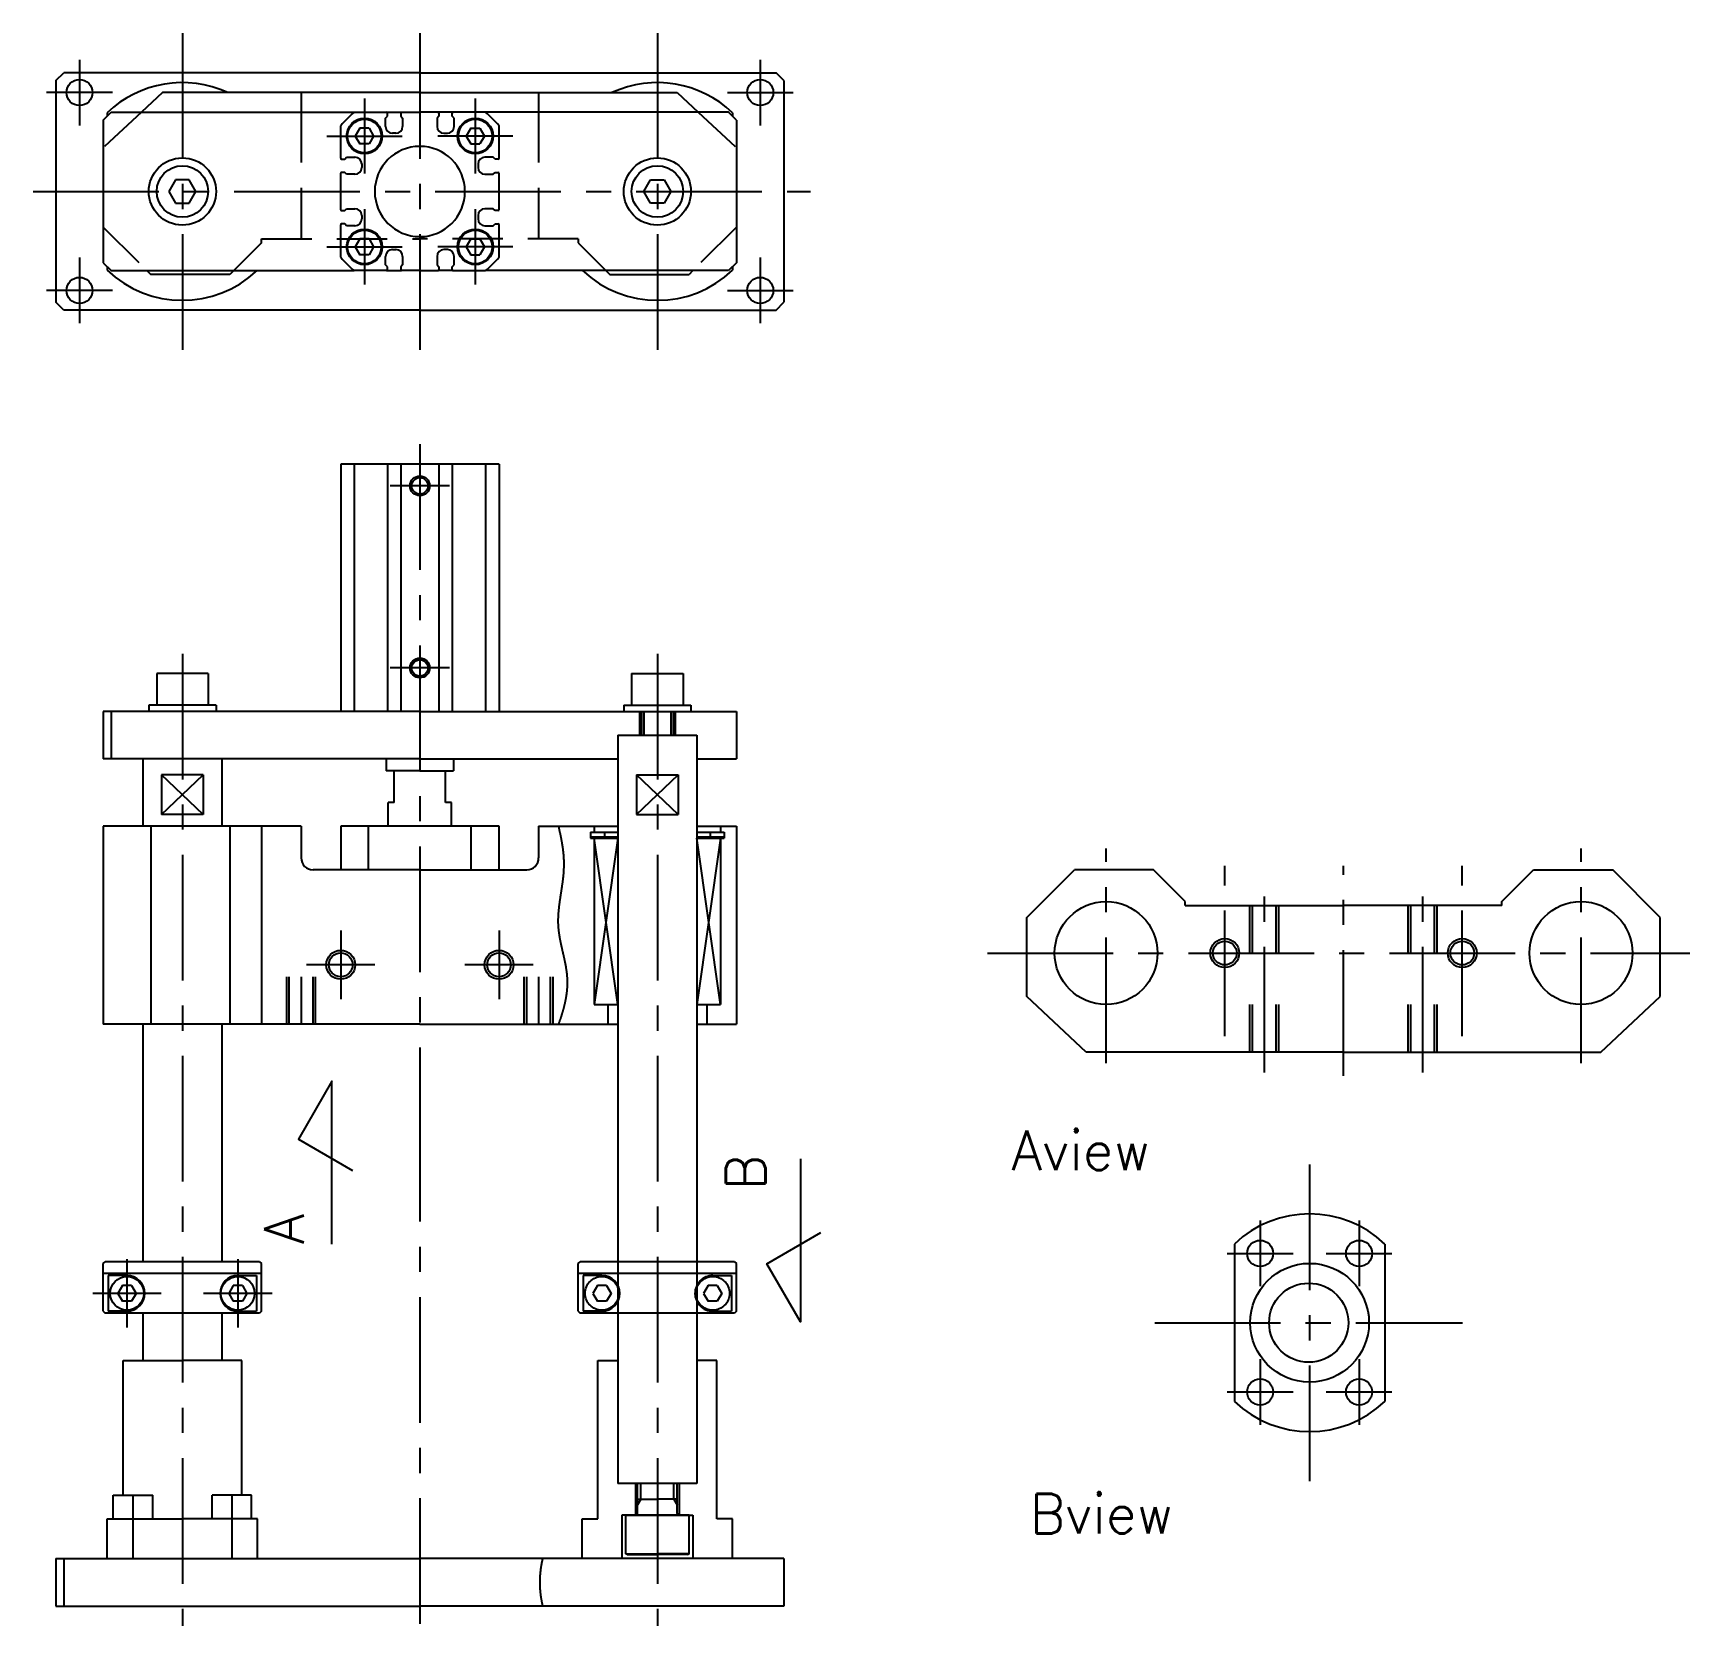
# Model space of a CAD drawing. Extents: x -650 to 96, y -148 to 326.
# Drawn here: x -322.5 to 96.1, y -76.6 to 325.8 of the extents above; entities that cross this region are included whole.
import ezdxf

# ---------------------------------------------------------------- set-up
doc = ezdxf.new("R2010")
doc.units = 0
for name, pattern in [('CENTER', [50.8, 31.75, -6.35, 6.35, -6.35]), ('DASHED', [19.05, 12.7, -6.35]), ('PHANTOM', [63.5, 31.75, -6.35, 6.35, -6.35, 6.35, -6.35])]:
    doc.linetypes.add(name, pattern=pattern)
doc.layers.get('0').update_dxf_attribs({"linetype": 'CONTINUOUS'})
doc.layers.add('CENTER', color=1, linetype='CONTINUOUS')
doc.styles.get("Standard").update_dxf_attribs({"font": 'txt.shx', "height": 3, "bigfont": 'bigfont.shx'})

msp = doc.modelspace()

# ---------------------------------------------------------------- linework, layer by layer
at = {"color": 7, "linetype": 'CONTINUOUS'}
for p, q in [((-316.81, 313.79), (-314.81, 315.79)), ((-224.81, 315.79), (-314.81, 315.79)), ((-224.81, 315.79), (-134.81, 315.79)), ((-132.81, 313.79), (-134.81, 315.79)), ((-316.81, 313.79), (-316.81, 257.79)), ((-289.81, 310.79), (-295.17, 305.79)), ((-224.81, 310.79), (-289.81, 310.79)), ((-254.81, 310.79), (-254.81, 305.79)), ((-224.81, 310.79), (-159.81, 310.79)), ((-194.81, 310.79), (-194.81, 305.79)), ((-159.81, 310.79), (-154.46, 305.79)), ((-132.81, 313.79), (-132.81, 257.79)), ((-304.81, 303.79), (-302.81, 305.79)), ((-303.81, 305.67), (-303.81, 304.79)), ((-302.81, 305.79), (-241.43, 305.79)), ((-241.43, 305.79), (-233.21, 305.79)), ((-233.21, 305.79), (-229.41, 305.79)), ((-233.01, 304.79), (-233.01, 305.59)), ((-229.61, 305.59), (-229.61, 304.79)), ((-229.41, 305.79), (-224.81, 305.79)), ((-220.21, 305.79), (-224.81, 305.79)), ((-216.41, 305.79), (-220.21, 305.79)), ((-220.01, 305.59), (-220.01, 304.79)), ((-216.61, 304.79), (-216.61, 305.59)), ((-208.2, 305.79), (-216.41, 305.79)), ((-146.81, 305.79), (-208.2, 305.79)), ((-144.81, 303.79), (-146.81, 305.79)), ((-145.81, 305.67), (-145.81, 304.79)), ((-304.81, 303.79), (-304.81, 267.79)), ((-244.81, 294.19), (-244.81, 302.41)), ((-239.97, 301.79), (-241.12, 299.79)), ((-237.66, 301.79), (-239.97, 301.79)), ((-237.66, 301.79), (-236.5, 299.79)), ((-233.46, 304.29), (-233.01, 304.79)), ((-233.46, 302.19), (-233.46, 304.29)), ((-229.61, 304.79), (-229.16, 304.29)), ((-229.16, 304.29), (-229.16, 302.19)), ((-220.01, 304.79), (-220.46, 304.29)), ((-220.46, 304.29), (-220.46, 302.19)), ((-216.16, 304.29), (-216.61, 304.79)), ((-216.16, 302.19), (-216.16, 304.29)), ((-211.97, 301.79), (-213.12, 299.79)), ((-211.97, 301.79), (-209.66, 301.79)), ((-209.66, 301.79), (-208.5, 299.79)), ((-204.81, 294.19), (-204.81, 302.41)), ((-144.81, 303.79), (-144.81, 267.79)), ((-241.12, 299.79), (-239.97, 297.79)), ((-237.66, 297.79), (-239.97, 297.79)), ((-236.5, 299.79), (-237.66, 297.79)), ((-230.86, 300.49), (-231.76, 300.49)), ((-218.76, 300.49), (-217.86, 300.49)), ((-213.12, 299.79), (-211.97, 297.79)), ((-211.97, 297.79), (-209.66, 297.79)), ((-208.5, 299.79), (-209.66, 297.79)), ((-244.61, 293.99), (-243.81, 293.99)), ((-243.81, 293.99), (-243.31, 294.44)), ((-243.31, 294.44), (-241.21, 294.44)), ((-206.31, 294.44), (-208.41, 294.44)), ((-205.81, 293.99), (-206.31, 294.44)), ((-205.01, 293.99), (-205.81, 293.99)), ((-244.81, 281.19), (-244.81, 290.39)), ((-243.81, 290.59), (-244.61, 290.59)), ((-243.31, 290.14), (-243.81, 290.59)), ((-241.21, 290.14), (-243.31, 290.14)), ((-239.51, 292.74), (-239.51, 291.84)), ((-210.11, 292.74), (-210.11, 291.84)), ((-208.41, 290.14), (-206.31, 290.14)), ((-206.31, 290.14), (-205.81, 290.59)), ((-205.81, 290.59), (-205.01, 290.59)), ((-204.81, 281.19), (-204.81, 290.39)), ((-286.53, 288.76), (-288.24, 285.79)), ((-288.24, 285.79), (-286.53, 282.82)), ((-283.1, 288.76), (-286.53, 288.76)), ((-281.38, 285.79), (-283.1, 288.76)), ((-283.1, 282.82), (-281.38, 285.79)), ((-168.24, 285.79), (-166.53, 288.76)), ((-166.53, 282.82), (-168.24, 285.79)), ((-166.53, 288.76), (-163.1, 288.76)), ((-163.1, 288.76), (-161.38, 285.79)), ((-161.38, 285.79), (-163.1, 282.82)), ((-286.53, 282.82), (-283.1, 282.82)), ((-244.61, 280.99), (-243.81, 280.99)), ((-243.81, 280.99), (-243.31, 281.44)), ((-243.31, 281.44), (-241.21, 281.44)), ((-206.31, 281.44), (-208.41, 281.44)), ((-205.81, 280.99), (-206.31, 281.44)), ((-205.01, 280.99), (-205.81, 280.99)), ((-163.1, 282.82), (-166.53, 282.82)), ((-244.81, 269.18), (-244.81, 277.39)), ((-243.81, 277.59), (-244.61, 277.59)), ((-243.31, 277.14), (-243.81, 277.59)), ((-241.21, 277.14), (-243.31, 277.14)), ((-239.51, 279.74), (-239.51, 278.84)), ((-210.11, 279.74), (-210.11, 278.84)), ((-208.41, 277.14), (-206.31, 277.14)), ((-206.31, 277.14), (-205.81, 277.59)), ((-205.81, 277.59), (-205.01, 277.59)), ((-204.81, 269.18), (-204.81, 277.39)), ((-239.97, 273.79), (-241.12, 271.79)), ((-237.66, 273.79), (-239.97, 273.79)), ((-237.66, 273.79), (-236.5, 271.79)), ((-211.97, 273.79), (-213.12, 271.79)), ((-211.97, 273.79), (-209.66, 273.79)), ((-209.66, 273.79), (-208.5, 271.79)), ((-241.12, 271.79), (-239.97, 269.79)), ((-237.66, 269.79), (-239.97, 269.79)), ((-236.5, 271.79), (-237.66, 269.79)), ((-233.46, 267.29), (-233.46, 269.39)), ((-231.76, 271.09), (-230.86, 271.09)), ((-229.16, 269.39), (-229.16, 267.29)), ((-220.46, 269.39), (-220.46, 267.29)), ((-217.86, 271.09), (-218.76, 271.09)), ((-216.16, 267.29), (-216.16, 269.39)), ((-213.12, 271.79), (-211.97, 269.79)), ((-211.97, 269.79), (-209.66, 269.79)), ((-208.5, 271.79), (-209.66, 269.79)), ((-304.81, 267.79), (-302.81, 265.79)), ((-303.81, 266.79), (-303.81, 265.91)), ((-302.81, 265.79), (-241.43, 265.79)), ((-293.81, 265.79), (-292.81, 264.79)), ((-272.81, 264.79), (-292.81, 264.79)), ((-271.81, 265.79), (-272.81, 264.79)), ((-233.21, 265.79), (-241.43, 265.79)), ((-233.01, 266.79), (-233.46, 267.29)), ((-233.21, 265.79), (-229.41, 265.79)), ((-233.01, 265.99), (-233.01, 266.79)), ((-229.16, 267.29), (-229.61, 266.79)), ((-229.61, 266.79), (-229.61, 265.99)), ((-224.81, 265.79), (-229.41, 265.79)), ((-224.81, 265.79), (-220.21, 265.79)), ((-220.46, 267.29), (-220.01, 266.79)), ((-216.41, 265.79), (-220.21, 265.79)), ((-220.01, 266.79), (-220.01, 265.99)), ((-216.61, 266.79), (-216.16, 267.29)), ((-216.61, 265.99), (-216.61, 266.79)), ((-216.41, 265.79), (-208.2, 265.79)), ((-146.81, 265.79), (-208.2, 265.79)), ((-177.81, 265.79), (-176.81, 264.79)), ((-176.81, 264.79), (-156.81, 264.79)), ((-155.81, 265.79), (-156.81, 264.79)), ((-144.81, 267.79), (-146.81, 265.79)), ((-145.81, 266.79), (-145.81, 265.91)), ((-314.81, 255.79), (-316.81, 257.79)), ((-224.81, 255.79), (-314.81, 255.79)), ((-224.81, 255.79), (-134.81, 255.79)), ((-134.81, 255.79), (-132.81, 257.79)), ((-224.81, 216.92), (-244.81, 216.92)), ((-244.81, 216.92), (-244.81, 154.42)), ((-241.43, 216.92), (-241.43, 154.42)), ((-233.01, 216.92), (-233.01, 154.42)), ((-229.61, 216.92), (-229.61, 154.42)), ((-204.81, 216.92), (-224.81, 216.92)), ((-220.01, 216.92), (-220.01, 154.42)), ((-216.61, 216.92), (-216.61, 154.42)), ((-208.2, 216.92), (-208.2, 154.42)), ((-204.81, 216.92), (-204.81, 154.42)), ((-278.31, 164.02), (-291.31, 164.02)), ((-291.31, 164.02), (-291.31, 156.02)), ((-278.31, 164.02), (-278.31, 156.02)), ((-171.31, 164.02), (-158.31, 164.02)), ((-171.31, 164.02), (-171.31, 156.02)), ((-158.31, 164.02), (-158.31, 156.02)), ((-276.31, 156.02), (-293.31, 156.02)), ((-293.31, 156.02), (-293.31, 154.42)), ((-276.31, 156.02), (-276.31, 154.42)), ((-173.31, 156.02), (-156.31, 156.02)), ((-173.31, 156.02), (-173.31, 154.42)), ((-156.31, 156.02), (-156.31, 154.42)), ((-224.81, 154.42), (-304.81, 154.42)), ((-304.81, 154.42), (-304.81, 142.42)), ((-302.81, 154.42), (-302.81, 142.42)), ((-224.81, 154.42), (-144.81, 154.42)), ((-169.31, 154.42), (-169.31, 148.42)), ((-168.81, 154.42), (-168.81, 148.42)), ((-168.19, 154.42), (-168.19, 148.42)), ((-161.44, 154.42), (-161.44, 148.42)), ((-160.81, 154.42), (-160.81, 148.42)), ((-160.31, 154.42), (-160.31, 148.42)), ((-144.81, 154.42), (-144.81, 142.42)), ((-174.81, 148.42), (-174.81, -40.58)), ((-174.81, 148.42), (-154.81, 148.42)), ((-154.81, 148.42), (-154.81, -40.58)), ((-224.81, 142.42), (-304.81, 142.42)), ((-294.81, 142.42), (-294.81, 125.42)), ((-274.81, 142.42), (-274.81, 125.42)), ((-233.31, 142.42), (-233.31, 139.42)), ((-224.81, 142.42), (-174.81, 142.42)), ((-224.81, 142.42), (-224.81, 139.42)), ((-216.31, 142.42), (-216.31, 139.42)), ((-154.81, 142.42), (-144.81, 142.42)), ((-279.55, 128.42), (-290.08, 138.42)), ((-290.08, 128.42), (-279.55, 138.42)), ((-290.08, 138.42), (-290.08, 128.42)), ((-279.55, 138.42), (-290.08, 138.42)), ((-279.55, 138.42), (-279.55, 128.42)), ((-224.81, 139.42), (-233.31, 139.42)), ((-231.31, 131.42), (-231.31, 139.42)), ((-224.81, 139.42), (-216.31, 139.42)), ((-218.31, 131.42), (-218.31, 139.42)), ((-170.08, 128.42), (-159.55, 138.42)), ((-159.55, 128.42), (-170.08, 138.42)), ((-170.08, 138.42), (-159.55, 138.42)), ((-170.08, 138.42), (-170.08, 128.42)), ((-159.55, 138.42), (-159.55, 128.42)), ((-231.31, 131.42), (-232.81, 131.42)), ((-232.81, 125.42), (-232.81, 131.42)), ((-216.81, 131.42), (-218.31, 131.42)), ((-216.81, 125.42), (-216.81, 131.42)), ((-279.55, 128.42), (-290.08, 128.42)), ((-170.08, 128.42), (-159.55, 128.42)), ((-304.81, 125.42), (-304.81, 75.42)), ((-254.81, 125.42), (-304.81, 125.42)), ((-292.81, 125.42), (-292.81, 75.42)), ((-272.81, 125.42), (-272.81, 75.42)), ((-264.81, 125.42), (-264.81, 75.42)), ((-254.81, 125.42), (-254.81, 117.42)), ((-204.81, 125.42), (-244.81, 125.42)), ((-244.81, 125.42), (-244.81, 114.42)), ((-204.81, 114.42), (-204.81, 125.42)), ((-194.81, 125.42), (-174.81, 125.42)), ((-194.81, 125.42), (-194.81, 117.42)), ((-181.66, 123.92), (-181.66, 122.42)), ((-181.66, 123.92), (-174.81, 123.92)), ((-181.66, 122.72), (-174.81, 122.72)), ((-181.66, 122.42), (-174.81, 122.42)), ((-180.81, 125.42), (-180.81, 123.92)), ((-174.81, 80.42), (-180.81, 122.42)), ((-174.81, 122.42), (-180.81, 80.42)), ((-180.81, 122.42), (-180.81, 80.42)), ((-178.16, 123.92), (-178.16, 122.72)), ((-154.81, 125.42), (-144.81, 125.42)), ((-154.81, 123.92), (-147.96, 123.92)), ((-154.81, 122.72), (-147.96, 122.72)), ((-148.81, 80.42), (-154.81, 122.42)), ((-148.81, 122.42), (-154.81, 80.42)), ((-154.81, 122.42), (-147.96, 122.42)), ((-151.46, 123.92), (-151.46, 122.72)), ((-148.81, 125.42), (-148.81, 123.92)), ((-148.81, 122.42), (-148.81, 80.42)), ((-147.96, 123.92), (-147.96, 122.42)), ((-144.81, 125.42), (-144.81, 75.42)), ((-224.81, 114.42), (-251.81, 114.42)), ((-224.81, 114.42), (-197.81, 114.42)), ((-71.43, 102.39), (-59.43, 114.39)), ((-39.43, 114.39), (-59.43, 114.39)), ((-31.43, 106.39), (-39.43, 114.39)), ((48.57, 106.39), (56.57, 114.39)), ((56.57, 114.39), (76.57, 114.39)), ((88.57, 102.39), (76.57, 114.39)), ((-31.43, 105.39), (-31.43, 106.39)), ((-31.43, 105.39), (8.57, 105.39)), ((48.57, 105.39), (8.57, 105.39)), ((48.57, 105.39), (48.57, 106.39)), ((-71.43, 82.39), (-71.43, 102.39)), ((88.57, 82.39), (88.57, 102.39)), ((-180.81, 80.42), (-174.81, 80.42)), ((-177.31, 80.42), (-177.31, 75.42)), ((-154.81, 80.42), (-148.81, 80.42)), ((-152.31, 80.42), (-152.31, 75.42)), ((-56.43, 68.39), (-71.43, 82.39)), ((73.57, 68.39), (88.57, 82.39)), ((-224.81, 75.42), (-304.81, 75.42)), ((-294.81, 75.42), (-294.81, 15.42)), ((-274.81, 75.42), (-274.81, 15.42)), ((-224.81, 75.42), (-174.81, 75.42)), ((-154.81, 75.42), (-144.81, 75.42)), ((8.57, 68.39), (-56.43, 68.39)), ((8.57, 68.39), (73.57, 68.39)), ((-19, 19.88), (-19, -19.88)), ((19, 19.88), (19, -19.88)), ((-304.81, 14.92), (-304.31, 15.42)), ((-304.81, 2.92), (-304.81, 14.92)), ((-284.81, 15.42), (-304.31, 15.42)), ((-265.31, 15.42), (-284.81, 15.42)), ((-265.31, 15.42), (-264.81, 14.92)), ((-264.81, 2.92), (-264.81, 14.92)), ((-284.81, 12.42), (-304.81, 12.42)), ((-298.81, 11.92), (-303.55, 11.92)), ((-303.55, 11.92), (-303.55, 2.92)), ((-299.97, 9.42), (-301.12, 7.42)), ((-297.66, 9.42), (-299.97, 9.42)), ((-297.66, 9.42), (-296.5, 7.42)), ((-264.81, 12.42), (-284.81, 12.42)), ((-271.97, 9.42), (-273.12, 7.42)), ((-269.66, 9.42), (-271.97, 9.42)), ((-270.81, 11.92), (-266.08, 11.92)), ((-269.66, 9.42), (-268.5, 7.42)), ((-266.08, 11.92), (-266.08, 2.92)), ((-301.12, 7.42), (-299.97, 5.42)), ((-297.66, 5.42), (-299.97, 5.42)), ((-296.5, 7.42), (-297.66, 5.42)), ((-273.12, 7.42), (-271.97, 5.42)), ((-269.66, 5.42), (-271.97, 5.42)), ((-268.5, 7.42), (-269.66, 5.42)), ((-304.81, 2.92), (-304.31, 2.42)), ((-284.81, 2.42), (-304.31, 2.42)), ((-298.81, 2.92), (-303.55, 2.92)), ((-294.81, 2.42), (-294.81, -9.58)), ((-265.31, 2.42), (-284.81, 2.42)), ((-274.81, 2.42), (-274.81, -9.58)), ((-270.81, 2.92), (-266.08, 2.92)), ((-264.81, 2.92), (-265.31, 2.42)), ((-299.81, -9.58), (-284.81, -9.58)), ((-299.81, -43.58), (-299.81, -9.58)), ((-269.81, -9.58), (-284.81, -9.58)), ((-269.81, -43.58), (-269.81, -9.58)), ((-179.81, -49.58), (-179.81, -9.58)), ((-179.81, -9.58), (-174.81, -9.58)), ((-149.81, -9.58), (-154.81, -9.58)), ((-149.81, -49.58), (-149.81, -9.58)), ((-154.81, -40.58), (-174.81, -40.58)), ((-170.31, -40.58), (-170.31, -48.58)), ((-169.81, -48.18), (-169.81, -40.58)), ((-169, -44.58), (-169, -40.58)), ((-160.63, -44.58), (-160.63, -40.58)), ((-159.81, -48.18), (-159.81, -40.58)), ((-159.31, -40.58), (-159.31, -48.58)), ((-302.31, -49.58), (-302.31, -43.58)), ((-302.31, -43.58), (-292.31, -43.58)), ((-292.31, -49.58), (-292.31, -43.58)), ((-277.31, -49.58), (-277.31, -43.58)), ((-267.31, -43.58), (-277.31, -43.58)), ((-267.31, -49.58), (-267.31, -43.58)), ((-169, -44.58), (-169.81, -45.99)), ((-169.81, -44.58), (-164.81, -44.58)), ((-159.81, -44.58), (-164.81, -44.58)), ((-160.63, -44.58), (-159.81, -45.99)), ((-303.81, -49.58), (-284.81, -49.58)), ((-303.81, -59.58), (-303.81, -49.58)), ((-265.81, -49.58), (-284.81, -49.58)), ((-265.81, -59.58), (-265.81, -49.58)), ((-183.81, -59.58), (-183.81, -49.58)), ((-183.81, -49.58), (-179.81, -49.58)), ((-164.81, -48.58), (-173.81, -48.58)), ((-173.81, -48.58), (-173.81, -59.58)), ((-172.81, -48.58), (-164.81, -48.58)), ((-172.81, -58.35), (-172.81, -48.58)), ((-156.81, -48.58), (-164.81, -48.58)), ((-164.81, -48.58), (-155.81, -48.58)), ((-156.81, -58.35), (-156.81, -48.58)), ((-155.81, -48.58), (-155.81, -59.58)), ((-145.81, -49.58), (-149.81, -49.58)), ((-145.81, -59.58), (-145.81, -49.58)), ((-172.81, -58.35), (-164.81, -58.35)), ((-172.41, -58.58), (-172.81, -58.35)), ((-172.41, -58.58), (-164.81, -58.58)), ((-156.81, -58.35), (-164.81, -58.35)), ((-157.21, -58.58), (-164.81, -58.58)), ((-157.21, -58.58), (-156.81, -58.35)), ((-316.81, -59.58), (-224.81, -59.58)), ((-316.81, -59.58), (-316.81, -71.58)), ((-314.81, -59.58), (-314.81, -71.58)), ((-132.81, -59.58), (-224.81, -59.58)), ((-132.81, -59.58), (-132.81, -71.58)), ((-316.81, -71.58), (-224.81, -71.58)), ((-132.81, -71.58), (-224.81, -71.58))]:
    msp.add_line(p, q, dxfattribs=at)
at = {"color": 3, "linetype": 'DASHED'}
for p, q in [((-295.17, 305.79), (-304.81, 296.79)), ((-254.81, 305.79), (-254.81, 273.79)), ((-194.81, 305.79), (-194.81, 273.79)), ((-154.46, 305.79), (-144.81, 296.79)), ((-304.81, 276.79), (-293.81, 265.79)), ((-144.81, 276.79), (-155.81, 265.79)), ((-264.81, 272.79), (-271.81, 265.79)), ((-264.81, 273.79), (-224.81, 273.79)), ((-264.81, 272.79), (-264.81, 273.79)), ((-184.81, 273.79), (-224.81, 273.79)), ((-184.81, 273.79), (-184.81, 272.79)), ((-184.81, 272.79), (-177.81, 265.79)), ((-15.08, 93.39), (-15.08, 105.39)), ((-14.43, 93.39), (-14.43, 105.39)), ((-8.43, 93.39), (-8.43, 105.39)), ((-7.78, 93.39), (-7.78, 105.39)), ((24.92, 93.39), (24.92, 105.39)), ((25.57, 93.39), (25.57, 105.39)), ((31.57, 93.39), (31.57, 105.39)), ((32.22, 93.39), (32.22, 105.39)), ((-258.46, 75.42), (-258.46, 87.42)), ((-257.81, 75.42), (-257.81, 87.42)), ((-251.81, 75.42), (-251.81, 87.42)), ((-251.16, 75.42), (-251.16, 87.42)), ((-198.46, 75.42), (-198.46, 87.42)), ((-197.81, 75.42), (-197.81, 87.42)), ((-191.81, 75.42), (-191.81, 87.42)), ((-191.16, 75.42), (-191.16, 87.42)), ((-15.08, 68.39), (-15.08, 80.39)), ((-14.43, 68.39), (-14.43, 80.39)), ((-8.43, 68.39), (-8.43, 80.39)), ((-7.78, 68.39), (-7.78, 80.39)), ((24.92, 68.39), (24.92, 80.39)), ((25.57, 68.39), (25.57, 80.39)), ((31.57, 68.39), (31.57, 80.39)), ((32.22, 68.39), (32.22, 80.39))]:
    msp.add_line(p, q, dxfattribs=at)
at = {"color": 3, "linetype": 'PHANTOM'}
for p, q in [((-184.81, 14.92), (-184.31, 15.42)), ((-184.81, 2.92), (-184.81, 14.92)), ((-164.81, 15.42), (-184.31, 15.42)), ((-145.31, 15.42), (-164.81, 15.42)), ((-145.31, 15.42), (-144.81, 14.92)), ((-144.81, 2.92), (-144.81, 14.92)), ((-164.81, 12.42), (-184.81, 12.42)), ((-183.55, 11.92), (-183.55, 2.92)), ((-178.81, 11.92), (-183.55, 11.92)), ((-179.97, 9.42), (-181.12, 7.42)), ((-177.66, 9.42), (-179.97, 9.42)), ((-177.66, 9.42), (-176.5, 7.42)), ((-144.81, 12.42), (-164.81, 12.42)), ((-151.97, 9.42), (-153.12, 7.42)), ((-149.66, 9.42), (-151.97, 9.42)), ((-150.81, 11.92), (-146.08, 11.92)), ((-149.66, 9.42), (-148.5, 7.42)), ((-146.08, 11.92), (-146.08, 2.92)), ((-181.12, 7.42), (-179.97, 5.42)), ((-177.66, 5.42), (-179.97, 5.42)), ((-176.5, 7.42), (-177.66, 5.42)), ((-153.12, 7.42), (-151.97, 5.42)), ((-149.66, 5.42), (-151.97, 5.42)), ((-148.5, 7.42), (-149.66, 5.42)), ((-184.81, 2.92), (-184.31, 2.42)), ((-164.81, 2.42), (-184.31, 2.42)), ((-178.81, 2.92), (-183.55, 2.92)), ((-145.31, 2.42), (-164.81, 2.42)), ((-150.81, 2.92), (-146.08, 2.92)), ((-144.81, 2.92), (-145.31, 2.42))]:
    msp.add_line(p, q, dxfattribs=at)
at = {"color": 7, "linetype": 'CONTINUOUS'}
for points in [[(-247.05, 19.86), (-247.05, 61.03), (-255.51, 46.38), (-241.86, 38.49)], [(-128.66, 41.4), (-128.66, 0.23), (-137.12, 14.88), (-123.46, 22.77)]]:
    msp.add_lwpolyline(points, dxfattribs=at)
at = {"color": 7}
for points in [[(-189.81, 125.42, 0), (-189.79, 125.31, 0), (-189.77, 125.21, 0), (-189.74, 125.11, 0), (-189.72, 125, 0), (-189.69, 124.9, 0), (-189.67, 124.8, 0), (-189.65, 124.69, 0), (-189.63, 124.59, 0), (-189.6, 124.49, 0), (-189.58, 124.38, 0), (-189.56, 124.28, 0), (-189.53, 124.18, 0), (-189.51, 124.07, 0), (-189.49, 123.97, 0), (-189.47, 123.87, 0), (-189.44, 123.76, 0), (-189.42, 123.66, 0), (-189.4, 123.56, 0), (-189.38, 123.45, 0), (-189.36, 123.35, 0), (-189.33, 123.25, 0), (-189.31, 123.14, 0), (-189.29, 123.04, 0), (-189.27, 122.94, 0), (-189.25, 122.83, 0), (-189.23, 122.73, 0), (-189.21, 122.62, 0), (-189.19, 122.52, 0), (-189.17, 122.42, 0), (-189.15, 122.31, 0), (-189.13, 122.21, 0), (-189.11, 122.1, 0), (-189.09, 122, 0), (-189.07, 121.9, 0), (-189.05, 121.79, 0), (-189.03, 121.69, 0), (-189.01, 121.58, 0), (-188.99, 121.48, 0), (-188.98, 121.38, 0), (-188.96, 121.27, 0), (-188.94, 121.17, 0), (-188.92, 121.06, 0), (-188.91, 120.96, 0), (-188.89, 120.85, 0), (-188.87, 120.75, 0), (-188.85, 120.64, 0), (-188.84, 120.54, 0), (-188.82, 120.44, 0), (-188.81, 120.33, 0), (-188.79, 120.23, 0), (-188.78, 120.12, 0), (-188.76, 120.02, 0), (-188.75, 119.91, 0), (-188.73, 119.81, 0), (-188.72, 119.7, 0), (-188.7, 119.6, 0), (-188.69, 119.49, 0), (-188.68, 119.39, 0), (-188.66, 119.28, 0), (-188.65, 119.18, 0), (-188.64, 119.07, 0), (-188.63, 118.97, 0), (-188.61, 118.86, 0), (-188.6, 118.76, 0), (-188.59, 118.65, 0), (-188.58, 118.54, 0), (-188.57, 118.44, 0), (-188.56, 118.33, 0), (-188.55, 118.23, 0), (-188.54, 118.12, 0), (-188.54, 118.02, 0), (-188.53, 117.91, 0), (-188.52, 117.81, 0), (-188.51, 117.7, 0), (-188.5, 117.6, 0), (-188.5, 117.49, 0), (-188.49, 117.38, 0), (-188.49, 117.28, 0), (-188.48, 117.17, 0), (-188.48, 117.07, 0), (-188.47, 116.96, 0), (-188.47, 116.86, 0), (-188.46, 116.75, 0), (-188.46, 116.64, 0), (-188.46, 116.54, 0), (-188.46, 116.43, 0), (-188.45, 116.33, 0), (-188.45, 116.22, 0), (-188.45, 116.11, 0), (-188.45, 116.01, 0), (-188.45, 115.9, 0), (-188.45, 115.8, 0), (-188.45, 115.69, 0), (-188.45, 115.59, 0), (-188.46, 115.48, 0), (-188.46, 115.37, 0), (-188.46, 115.27, 0), (-188.46, 115.16, 0), (-188.46, 115.06, 0), (-188.47, 114.95, 0), (-188.47, 114.84, 0), (-188.48, 114.74, 0), (-188.48, 114.63, 0), (-188.49, 114.53, 0), (-188.49, 114.42, 0), (-188.5, 114.32, 0), (-188.5, 114.21, 0), (-188.51, 114.1, 0), (-188.52, 114, 0), (-188.52, 113.89, 0), (-188.53, 113.79, 0), (-188.54, 113.68, 0), (-188.55, 113.58, 0), (-188.55, 113.47, 0), (-188.56, 113.36, 0), (-188.57, 113.26, 0), (-188.58, 113.15, 0), (-188.59, 113.05, 0), (-188.6, 112.94, 0), (-188.61, 112.84, 0), (-188.62, 112.73, 0), (-188.63, 112.63, 0), (-188.64, 112.52, 0), (-188.65, 112.42, 0), (-188.67, 112.31, 0), (-188.68, 112.21, 0), (-188.69, 112.1, 0), (-188.7, 112, 0), (-188.71, 111.89, 0), (-188.73, 111.79, 0), (-188.74, 111.68, 0), (-188.75, 111.58, 0), (-188.77, 111.47, 0), (-188.78, 111.37, 0), (-188.79, 111.26, 0), (-188.81, 111.16, 0), (-188.82, 111.05, 0), (-188.84, 110.95, 0), (-188.85, 110.84, 0), (-188.87, 110.74, 0), (-188.88, 110.63, 0), (-188.9, 110.53, 0), (-188.91, 110.42, 0), (-188.93, 110.32, 0), (-188.94, 110.21, 0), (-188.96, 110.11, 0), (-188.97, 110, 0), (-188.99, 109.9, 0), (-189, 109.79, 0), (-189.02, 109.69, 0), (-189.04, 109.58, 0), (-189.05, 109.48, 0), (-189.07, 109.38, 0), (-189.08, 109.27, 0), (-189.1, 109.17, 0), (-189.12, 109.06, 0), (-189.13, 108.96, 0), (-189.15, 108.85, 0), (-189.16, 108.75, 0), (-189.18, 108.64, 0), (-189.2, 108.54, 0), (-189.21, 108.43, 0), (-189.23, 108.33, 0), (-189.25, 108.23, 0), (-189.26, 108.12, 0), (-189.28, 108.02, 0), (-189.29, 107.91, 0), (-189.31, 107.81, 0), (-189.33, 107.7, 0), (-189.34, 107.6, 0), (-189.36, 107.49, 0), (-189.37, 107.39, 0), (-189.39, 107.28, 0), (-189.4, 107.18, 0), (-189.42, 107.07, 0), (-189.43, 106.97, 0), (-189.45, 106.87, 0), (-189.47, 106.76, 0), (-189.48, 106.66, 0), (-189.5, 106.55, 0), (-189.51, 106.45, 0), (-189.52, 106.34, 0), (-189.54, 106.24, 0), (-189.55, 106.13, 0), (-189.57, 106.03, 0), (-189.58, 105.92, 0), (-189.59, 105.82, 0), (-189.61, 105.71, 0), (-189.62, 105.61, 0), (-189.63, 105.5, 0), (-189.65, 105.4, 0), (-189.66, 105.29, 0), (-189.67, 105.19, 0), (-189.68, 105.08, 0), (-189.7, 104.98, 0), (-189.71, 104.87, 0), (-189.72, 104.77, 0), (-189.73, 104.66, 0), (-189.74, 104.56, 0), (-189.75, 104.45, 0), (-189.76, 104.35, 0), (-189.77, 104.24, 0), (-189.78, 104.13, 0), (-189.79, 104.03, 0), (-189.8, 103.92, 0), (-189.81, 103.82, 0), (-189.82, 103.71, 0), (-189.83, 103.61, 0), (-189.84, 103.5, 0), (-189.84, 103.39, 0), (-189.85, 103.29, 0), (-189.86, 103.18, 0), (-189.87, 103.08, 0), (-189.87, 102.97, 0), (-189.88, 102.87, 0), (-189.88, 102.76, 0), (-189.89, 102.65, 0), (-189.89, 102.55, 0), (-189.9, 102.44, 0), (-189.9, 102.34, 0), (-189.9, 102.23, 0), (-189.91, 102.12, 0), (-189.91, 102.02, 0), (-189.91, 101.91, 0), (-189.91, 101.81, 0), (-189.91, 101.7, 0), (-189.92, 101.6, 0), (-189.92, 101.49, 0), (-189.92, 101.38, 0), (-189.91, 101.28, 0), (-189.91, 101.17, 0), (-189.91, 101.07, 0), (-189.91, 100.96, 0), (-189.91, 100.85, 0), (-189.9, 100.75, 0), (-189.9, 100.64, 0), (-189.9, 100.54, 0), (-189.89, 100.43, 0), (-189.88, 100.33, 0), (-189.88, 100.22, 0), (-189.87, 100.12, 0), (-189.86, 100.01, 0), (-189.86, 99.9, 0), (-189.85, 99.8, 0), (-189.84, 99.69, 0), (-189.83, 99.59, 0), (-189.82, 99.48, 0), (-189.81, 99.38, 0), (-189.8, 99.27, 0), (-189.79, 99.17, 0), (-189.78, 99.06, 0), (-189.76, 98.96, 0), (-189.75, 98.85, 0), (-189.74, 98.75, 0), (-189.72, 98.64, 0), (-189.71, 98.54, 0), (-189.7, 98.43, 0), (-189.68, 98.33, 0), (-189.67, 98.22, 0), (-189.65, 98.12, 0), (-189.63, 98.01, 0), (-189.62, 97.91, 0), (-189.6, 97.8, 0), (-189.58, 97.7, 0), (-189.57, 97.59, 0), (-189.55, 97.49, 0), (-189.53, 97.39, 0), (-189.51, 97.28, 0), (-189.49, 97.18, 0), (-189.47, 97.07, 0), (-189.45, 96.97, 0), (-189.44, 96.86, 0), (-189.42, 96.76, 0), (-189.4, 96.66, 0), (-189.38, 96.55, 0), (-189.35, 96.45, 0), (-189.33, 96.34, 0), (-189.31, 96.24, 0), (-189.29, 96.14, 0), (-189.27, 96.03, 0), (-189.25, 95.93, 0), (-189.23, 95.83, 0), (-189.21, 95.72, 0), (-189.18, 95.62, 0), (-189.16, 95.51, 0), (-189.14, 95.41, 0), (-189.12, 95.31, 0), (-189.09, 95.2, 0), (-189.07, 95.1, 0), (-189.05, 95, 0), (-189.03, 94.89, 0), (-189, 94.79, 0), (-188.98, 94.69, 0), (-188.96, 94.58, 0), (-188.93, 94.48, 0), (-188.91, 94.38, 0), (-188.89, 94.28, 0), (-188.86, 94.17, 0), (-188.84, 94.07, 0), (-188.82, 93.97, 0), (-188.79, 93.86, 0), (-188.77, 93.76, 0), (-188.74, 93.66, 0), (-188.72, 93.55, 0), (-188.7, 93.45, 0), (-188.67, 93.35, 0), (-188.65, 93.24, 0), (-188.63, 93.14, 0), (-188.6, 93.04, 0), (-188.58, 92.93, 0), (-188.56, 92.83, 0), (-188.53, 92.73, 0), (-188.51, 92.63, 0), (-188.49, 92.52, 0), (-188.46, 92.42, 0), (-188.44, 92.32, 0), (-188.42, 92.21, 0), (-188.39, 92.11, 0), (-188.37, 92.01, 0), (-188.35, 91.9, 0), (-188.33, 91.8, 0), (-188.3, 91.69, 0), (-188.28, 91.59, 0), (-188.26, 91.49, 0), (-188.24, 91.38, 0), (-188.22, 91.28, 0), (-188.19, 91.18, 0), (-188.17, 91.07, 0), (-188.15, 90.97, 0), (-188.13, 90.87, 0), (-188.11, 90.76, 0), (-188.09, 90.66, 0), (-188.07, 90.55, 0), (-188.05, 90.45, 0), (-188.03, 90.35, 0), (-188.01, 90.24, 0), (-187.99, 90.14, 0), (-187.97, 90.03, 0), (-187.96, 89.93, 0), (-187.94, 89.82, 0), (-187.92, 89.72, 0), (-187.9, 89.62, 0), (-187.89, 89.51, 0), (-187.87, 89.41, 0), (-187.85, 89.3, 0), (-187.84, 89.2, 0), (-187.82, 89.09, 0), (-187.81, 88.99, 0), (-187.79, 88.88, 0), (-187.78, 88.78, 0), (-187.76, 88.67, 0), (-187.75, 88.57, 0), (-187.74, 88.46, 0), (-187.72, 88.36, 0), (-187.71, 88.25, 0), (-187.7, 88.15, 0), (-187.69, 88.04, 0), (-187.68, 87.94, 0), (-187.67, 87.83, 0), (-187.66, 87.73, 0), (-187.65, 87.62, 0), (-187.64, 87.52, 0), (-187.64, 87.41, 0), (-187.63, 87.3, 0), (-187.62, 87.2, 0), (-187.62, 87.09, 0), (-187.61, 86.99, 0), (-187.61, 86.88, 0), (-187.6, 86.78, 0), (-187.6, 86.67, 0), (-187.59, 86.56, 0), (-187.59, 86.46, 0), (-187.59, 86.35, 0), (-187.59, 86.25, 0), (-187.59, 86.14, 0), (-187.59, 86.03, 0), (-187.59, 85.93, 0), (-187.59, 85.82, 0), (-187.59, 85.72, 0), (-187.59, 85.61, 0), (-187.59, 85.5, 0), (-187.59, 85.4, 0), (-187.6, 85.29, 0), (-187.6, 85.19, 0), (-187.6, 85.08, 0), (-187.61, 84.97, 0), (-187.61, 84.87, 0), (-187.62, 84.76, 0), (-187.62, 84.66, 0), (-187.63, 84.55, 0), (-187.64, 84.44, 0), (-187.65, 84.34, 0), (-187.65, 84.23, 0), (-187.66, 84.13, 0), (-187.67, 84.02, 0), (-187.68, 83.92, 0), (-187.69, 83.81, 0), (-187.7, 83.71, 0), (-187.71, 83.6, 0), (-187.73, 83.49, 0), (-187.74, 83.39, 0), (-187.75, 83.28, 0), (-187.76, 83.18, 0), (-187.78, 83.07, 0), (-187.79, 82.97, 0), (-187.81, 82.86, 0), (-187.82, 82.76, 0), (-187.84, 82.66, 0), (-187.85, 82.55, 0), (-187.87, 82.45, 0), (-187.89, 82.34, 0), (-187.9, 82.24, 0), (-187.92, 82.13, 0), (-187.94, 82.03, 0), (-187.96, 81.92, 0), (-187.98, 81.82, 0), (-188, 81.72, 0), (-188.02, 81.61, 0), (-188.04, 81.51, 0), (-188.06, 81.4, 0), (-188.08, 81.3, 0), (-188.1, 81.2, 0), (-188.12, 81.09, 0), (-188.15, 80.99, 0), (-188.17, 80.89, 0), (-188.19, 80.78, 0), (-188.21, 80.68, 0), (-188.24, 80.58, 0), (-188.26, 80.47, 0), (-188.29, 80.37, 0), (-188.31, 80.27, 0), (-188.34, 80.16, 0), (-188.36, 80.06, 0), (-188.39, 79.96, 0), (-188.41, 79.86, 0), (-188.44, 79.75, 0), (-188.47, 79.65, 0), (-188.49, 79.55, 0), (-188.52, 79.45, 0), (-188.55, 79.34, 0), (-188.58, 79.24, 0), (-188.6, 79.14, 0), (-188.63, 79.04, 0), (-188.66, 78.94, 0), (-188.69, 78.83, 0), (-188.72, 78.73, 0), (-188.75, 78.63, 0), (-188.78, 78.53, 0), (-188.81, 78.43, 0), (-188.84, 78.33, 0), (-188.87, 78.22, 0), (-188.9, 78.12, 0), (-188.93, 78.02, 0), (-188.96, 77.92, 0), (-188.99, 77.82, 0), (-189.02, 77.72, 0), (-189.06, 77.62, 0), (-189.09, 77.52, 0), (-189.12, 77.42, 0), (-189.15, 77.32, 0), (-189.19, 77.21, 0), (-189.22, 77.11, 0), (-189.25, 77.01, 0), (-189.29, 76.91, 0), (-189.32, 76.81, 0), (-189.35, 76.71, 0), (-189.39, 76.61, 0), (-189.42, 76.51, 0), (-189.46, 76.41, 0), (-189.49, 76.31, 0), (-189.53, 76.21, 0), (-189.56, 76.11, 0), (-189.6, 76.01, 0), (-189.63, 75.91, 0), (-189.67, 75.81, 0), (-189.7, 75.71, 0), (-189.74, 75.61, 0), (-189.78, 75.52, 0), (-189.81, 75.42, 0)], [(-193.81, -59.58, 0), (-193.82, -59.62, 0), (-193.83, -59.67, 0), (-193.84, -59.71, 0), (-193.85, -59.75, 0), (-193.86, -59.79, 0), (-193.87, -59.83, 0), (-193.88, -59.87, 0), (-193.89, -59.91, 0), (-193.9, -59.95, 0), (-193.91, -59.99, 0), (-193.92, -60.04, 0), (-193.93, -60.08, 0), (-193.93, -60.12, 0), (-193.94, -60.16, 0), (-193.95, -60.2, 0), (-193.96, -60.24, 0), (-193.97, -60.28, 0), (-193.98, -60.32, 0), (-193.99, -60.37, 0), (-194, -60.41, 0), (-194, -60.45, 0), (-194.01, -60.49, 0), (-194.02, -60.53, 0), (-194.03, -60.57, 0), (-194.04, -60.61, 0), (-194.04, -60.66, 0), (-194.05, -60.7, 0), (-194.06, -60.74, 0), (-194.07, -60.78, 0), (-194.08, -60.82, 0), (-194.08, -60.86, 0), (-194.09, -60.9, 0), (-194.1, -60.95, 0), (-194.11, -60.99, 0), (-194.11, -61.03, 0), (-194.12, -61.07, 0), (-194.13, -61.11, 0), (-194.14, -61.15, 0), (-194.14, -61.2, 0), (-194.15, -61.24, 0), (-194.16, -61.28, 0), (-194.17, -61.32, 0), (-194.17, -61.36, 0), (-194.18, -61.4, 0), (-194.19, -61.45, 0), (-194.19, -61.49, 0), (-194.2, -61.53, 0), (-194.21, -61.57, 0), (-194.21, -61.61, 0), (-194.22, -61.65, 0), (-194.23, -61.7, 0), (-194.23, -61.74, 0), (-194.24, -61.78, 0), (-194.24, -61.82, 0), (-194.25, -61.86, 0), (-194.26, -61.9, 0), (-194.26, -61.95, 0), (-194.27, -61.99, 0), (-194.27, -62.03, 0), (-194.28, -62.07, 0), (-194.29, -62.11, 0), (-194.29, -62.15, 0), (-194.3, -62.2, 0), (-194.3, -62.24, 0), (-194.31, -62.28, 0), (-194.31, -62.32, 0), (-194.32, -62.36, 0), (-194.32, -62.41, 0), (-194.33, -62.45, 0), (-194.34, -62.49, 0), (-194.34, -62.53, 0), (-194.35, -62.57, 0), (-194.35, -62.62, 0), (-194.36, -62.66, 0), (-194.36, -62.7, 0), (-194.36, -62.74, 0), (-194.37, -62.78, 0), (-194.37, -62.82, 0), (-194.38, -62.87, 0), (-194.38, -62.91, 0), (-194.39, -62.95, 0), (-194.39, -62.99, 0), (-194.4, -63.03, 0), (-194.4, -63.08, 0), (-194.4, -63.12, 0), (-194.41, -63.16, 0), (-194.41, -63.2, 0), (-194.42, -63.24, 0), (-194.42, -63.29, 0), (-194.42, -63.33, 0), (-194.43, -63.37, 0), (-194.43, -63.41, 0), (-194.44, -63.45, 0), (-194.44, -63.5, 0), (-194.44, -63.54, 0), (-194.45, -63.58, 0), (-194.45, -63.62, 0), (-194.45, -63.67, 0), (-194.46, -63.71, 0), (-194.46, -63.75, 0), (-194.46, -63.79, 0), (-194.46, -63.83, 0), (-194.47, -63.88, 0), (-194.47, -63.92, 0), (-194.47, -63.96, 0), (-194.48, -64, 0), (-194.48, -64.04, 0), (-194.48, -64.09, 0), (-194.48, -64.13, 0), (-194.49, -64.17, 0), (-194.49, -64.21, 0), (-194.49, -64.25, 0), (-194.49, -64.3, 0), (-194.5, -64.34, 0), (-194.5, -64.38, 0), (-194.5, -64.42, 0), (-194.5, -64.47, 0), (-194.5, -64.51, 0), (-194.5, -64.55, 0), (-194.51, -64.59, 0), (-194.51, -64.63, 0), (-194.51, -64.68, 0), (-194.51, -64.72, 0), (-194.51, -64.76, 0), (-194.51, -64.8, 0), (-194.52, -64.85, 0), (-194.52, -64.89, 0), (-194.52, -64.93, 0), (-194.52, -64.97, 0), (-194.52, -65.01, 0), (-194.52, -65.06, 0), (-194.52, -65.1, 0), (-194.52, -65.14, 0), (-194.52, -65.18, 0), (-194.52, -65.22, 0), (-194.52, -65.27, 0), (-194.53, -65.31, 0), (-194.53, -65.35, 0), (-194.53, -65.39, 0), (-194.53, -65.44, 0), (-194.53, -65.48, 0), (-194.53, -65.52, 0), (-194.53, -65.56, 0), (-194.53, -65.6, 0), (-194.53, -65.65, 0), (-194.53, -65.69, 0), (-194.53, -65.73, 0), (-194.53, -65.77, 0), (-194.53, -65.82, 0), (-194.53, -65.86, 0), (-194.52, -65.9, 0), (-194.52, -65.94, 0), (-194.52, -65.98, 0), (-194.52, -66.03, 0), (-194.52, -66.07, 0), (-194.52, -66.11, 0), (-194.52, -66.15, 0), (-194.52, -66.2, 0), (-194.52, -66.24, 0), (-194.52, -66.28, 0), (-194.52, -66.32, 0), (-194.51, -66.36, 0), (-194.51, -66.41, 0), (-194.51, -66.45, 0), (-194.51, -66.49, 0), (-194.51, -66.53, 0), (-194.51, -66.58, 0), (-194.51, -66.62, 0), (-194.5, -66.66, 0), (-194.5, -66.7, 0), (-194.5, -66.74, 0), (-194.5, -66.79, 0), (-194.5, -66.83, 0), (-194.49, -66.87, 0), (-194.49, -66.91, 0), (-194.49, -66.95, 0), (-194.49, -67, 0), (-194.48, -67.04, 0), (-194.48, -67.08, 0), (-194.48, -67.12, 0), (-194.48, -67.17, 0), (-194.47, -67.21, 0), (-194.47, -67.25, 0), (-194.47, -67.29, 0), (-194.47, -67.33, 0), (-194.46, -67.38, 0), (-194.46, -67.42, 0), (-194.46, -67.46, 0), (-194.45, -67.5, 0), (-194.45, -67.54, 0), (-194.45, -67.59, 0), (-194.44, -67.63, 0), (-194.44, -67.67, 0), (-194.44, -67.71, 0), (-194.43, -67.75, 0), (-194.43, -67.8, 0), (-194.43, -67.84, 0), (-194.42, -67.88, 0), (-194.42, -67.92, 0), (-194.41, -67.96, 0), (-194.41, -68.01, 0), (-194.41, -68.05, 0), (-194.4, -68.09, 0), (-194.4, -68.13, 0), (-194.39, -68.17, 0), (-194.39, -68.22, 0), (-194.38, -68.26, 0), (-194.38, -68.3, 0), (-194.38, -68.34, 0), (-194.37, -68.38, 0), (-194.37, -68.43, 0), (-194.36, -68.47, 0), (-194.36, -68.51, 0), (-194.35, -68.55, 0), (-194.35, -68.59, 0), (-194.34, -68.64, 0), (-194.34, -68.68, 0), (-194.33, -68.72, 0), (-194.33, -68.76, 0), (-194.32, -68.8, 0), (-194.32, -68.85, 0), (-194.31, -68.89, 0), (-194.3, -68.93, 0), (-194.3, -68.97, 0), (-194.29, -69.01, 0), (-194.29, -69.05, 0), (-194.28, -69.1, 0), (-194.28, -69.14, 0), (-194.27, -69.18, 0), (-194.26, -69.22, 0), (-194.26, -69.26, 0), (-194.25, -69.31, 0), (-194.25, -69.35, 0), (-194.24, -69.39, 0), (-194.23, -69.43, 0), (-194.23, -69.47, 0), (-194.22, -69.51, 0), (-194.21, -69.56, 0), (-194.21, -69.6, 0), (-194.2, -69.64, 0), (-194.19, -69.68, 0), (-194.19, -69.72, 0), (-194.18, -69.76, 0), (-194.17, -69.81, 0), (-194.17, -69.85, 0), (-194.16, -69.89, 0), (-194.15, -69.93, 0), (-194.15, -69.97, 0), (-194.14, -70.01, 0), (-194.13, -70.05, 0), (-194.12, -70.1, 0), (-194.12, -70.14, 0), (-194.11, -70.18, 0), (-194.1, -70.22, 0), (-194.09, -70.26, 0), (-194.09, -70.3, 0), (-194.08, -70.35, 0), (-194.07, -70.39, 0), (-194.06, -70.43, 0), (-194.05, -70.47, 0), (-194.05, -70.51, 0), (-194.04, -70.55, 0), (-194.03, -70.59, 0), (-194.02, -70.64, 0), (-194.01, -70.68, 0), (-194, -70.72, 0), (-194, -70.76, 0), (-193.99, -70.8, 0), (-193.98, -70.84, 0), (-193.97, -70.88, 0), (-193.96, -70.92, 0), (-193.95, -70.97, 0), (-193.94, -71.01, 0), (-193.93, -71.05, 0), (-193.93, -71.09, 0), (-193.92, -71.13, 0), (-193.91, -71.17, 0), (-193.9, -71.21, 0), (-193.89, -71.25, 0), (-193.88, -71.3, 0), (-193.87, -71.34, 0), (-193.86, -71.38, 0), (-193.85, -71.42, 0), (-193.84, -71.46, 0), (-193.83, -71.5, 0), (-193.82, -71.54, 0), (-193.81, -71.58, 0)]]:
    msp.add_polyline3d(points, dxfattribs=at)
at = {"color": 7, "linetype": 'CONTINUOUS'}
for centre, radius in [((-310.81, 310.79), 3.3), ((-138.81, 310.79), 3.3), ((-238.81, 299.79), 4.5), ((-238.81, 299.79), 4.25), ((-210.81, 299.79), 4.5), ((-210.81, 299.79), 4.25), ((-284.81, 285.79), 8.5), ((-164.81, 285.79), 8.5), ((-284.81, 285.79), 6.5), ((-164.81, 285.79), 6.5), ((-238.81, 271.79), 4.5), ((-210.81, 271.79), 4.5), ((-238.81, 271.79), 4.25), ((-210.81, 271.79), 4.25), ((-310.81, 260.79), 3.3), ((-138.81, 260.79), 3.3), ((-224.81, 211.42), 2.5), ((-224.81, 211.42), 2.07), ((-224.81, 165.42), 2.5), ((-224.81, 165.42), 2.07), ((-51.43, 93.39), 13), ((68.57, 93.39), 13), ((-21.43, 93.39), 3.65), ((-21.43, 93.39), 3), ((38.57, 93.39), 3.65), ((38.57, 93.39), 3), ((-244.81, 90.42), 3.65), ((-244.81, 90.42), 3), ((-204.81, 90.42), 3.65), ((-204.81, 90.42), 3), ((-12.5, 17.5), 3.3), ((12.5, 17.5), 3.3), ((0, 0), 15), ((-298.81, 7.42), 4.25), ((-270.81, 7.42), 4.25), ((-0.22, 0), 10), ((-12.5, -17.5), 3.3), ((12.5, -17.5), 3.3)]:
    msp.add_circle(centre, radius, dxfattribs=at)
at = {"color": 3, "linetype": 'PHANTOM'}
for centre in [(-178.81, 7.42), (-150.81, 7.42)]:
    msp.add_circle(centre, 4.25, dxfattribs=at)
at = {"color": 7, "linetype": 'CONTINUOUS'}
for centre, radius, start, end in [((-284.81, 285.79), 27.5, 65.38, 133.7021), ((-164.81, 285.79), 27.5, 46.2979, 114.62), ((-224.81, 285.79), 26, 129.7151, 140.2849), ((-233.21, 305.59), 0.2, 0, 90), ((-229.41, 305.59), 0.2, 90, 180), ((-220.21, 305.59), 0.2, 0, 90), ((-216.41, 305.59), 0.2, 90, 180), ((-224.81, 285.79), 26, 39.7151, 50.2849), ((-231.76, 302.19), 1.7, 180, 270), ((-230.86, 302.19), 1.7, 270, 0), ((-218.76, 302.19), 1.7, 180, 270), ((-217.86, 302.19), 1.7, 270, 0), ((-244.61, 294.19), 0.2, 180, 270), ((-241.21, 292.74), 1.7, 0, 90), ((-224.81, 285.79), 11.4, 90, 270), ((-224.81, 285.79), 11.4, 270, 90), ((-208.41, 292.74), 1.7, 90, 180), ((-205.01, 294.19), 0.2, 270, 0), ((-244.61, 290.39), 0.2, 90, 180), ((-241.21, 291.84), 1.7, 270, 0), ((-208.41, 291.84), 1.7, 180, 270), ((-205.01, 290.39), 0.2, 0, 90), ((-244.61, 281.19), 0.2, 180, 270), ((-241.21, 279.74), 1.7, 0, 90), ((-208.41, 279.74), 1.7, 90, 180), ((-205.01, 281.19), 0.2, 270, 0), ((-244.61, 277.39), 0.2, 90, 180), ((-241.21, 278.84), 1.7, 270, 0), ((-208.41, 278.84), 1.7, 180, 270), ((-205.01, 277.39), 0.2, 0, 90), ((-224.81, 285.79), 26, 219.7151, 230.2849), ((-231.76, 269.39), 1.7, 90, 180), ((-230.86, 269.39), 1.7, 0, 90), ((-218.76, 269.39), 1.7, 90, 180), ((-217.86, 269.39), 1.7, 0, 90), ((-224.81, 285.79), 26, 309.7151, 320.2849), ((-284.81, 285.79), 27.5, 226.2979, 313.3418), ((-233.21, 265.99), 0.2, 270, 0), ((-229.41, 265.99), 0.2, 180, 270), ((-220.21, 265.99), 0.2, 270, 0), ((-216.41, 265.99), 0.2, 180, 270), ((-164.81, 285.79), 27.5, 226.6582, 313.7021), ((-251.81, 117.42), 3, 180, 270), ((-197.81, 117.42), 3, 270, 0), ((0, 0), 27.5, 46.2979, 133.7021), ((-298.81, 7.42), 4.5, 270, 90), ((-270.81, 7.42), 4.5, 90, 270), ((-178.81, 7.42), 4.5, 270, 90), ((0, 0), 27.5, 226.2979, 313.7021), ((-170.21, -48.18), 0.4, 270, 0), ((-159.41, -48.18), 0.4, 180, 270)]:
    msp.add_arc(centre, radius, start, end, dxfattribs=at)
at = {"color": 3, "linetype": 'PHANTOM'}
msp.add_arc((-150.81, 7.42), 4.5, 90, 270, dxfattribs=at)
at = {"layer": 'CENTER', "color": 1, "linetype": 'CENTER'}
for p, q in [((-284.81, 325.79), (-284.81, 245.79)), ((-224.81, 325.79), (-224.81, 245.79)), ((-164.81, 325.79), (-164.81, 245.79)), ((-310.81, 319.09), (-310.81, 302.49)), ((-138.81, 319.09), (-138.81, 302.49)), ((-302.51, 310.79), (-319.11, 310.79)), ((-147.11, 310.79), (-130.51, 310.79)), ((-238.81, 309.29), (-238.81, 290.29)), ((-210.81, 309.29), (-210.81, 290.29)), ((-248.31, 299.79), (-229.31, 299.79)), ((-201.31, 299.79), (-220.31, 299.79)), ((-322.52, 285.79), (-126.15, 285.79)), ((-238.81, 281.29), (-238.81, 262.29)), ((-210.81, 281.29), (-210.81, 262.29)), ((-310.81, 269.09), (-310.81, 252.49)), ((-248.31, 271.79), (-229.31, 271.79)), ((-201.31, 271.79), (-220.31, 271.79)), ((-138.81, 269.09), (-138.81, 252.49)), ((-302.51, 260.79), (-319.11, 260.79)), ((-147.11, 260.79), (-130.51, 260.79)), ((-224.81, 221.92), (-224.81, 57.28)), ((-217.31, 211.42), (-232.31, 211.42)), ((-284.81, 169.02), (-284.81, -76.58)), ((-164.81, 169.02), (-164.81, -76.58)), ((-217.31, 165.42), (-232.31, 165.42)), ((-237.8, 114.42), (-237.8, 125.42)), ((-211.82, 114.42), (-211.82, 125.42)), ((-51.43, 65.6), (-51.43, 119.8)), ((68.57, 65.6), (68.57, 119.8)), ((-21.43, 72.39), (-21.43, 115.39)), ((8.57, 62.39), (8.57, 115.39)), ((38.57, 72.39), (38.57, 115.39)), ((-11.43, 63.19), (-11.43, 110.84)), ((28.57, 63.19), (28.57, 110.84)), ((-244.81, 99.07), (-244.81, 81.77)), ((-204.81, 99.07), (-204.81, 81.77)), ((-81.43, 93.39), (96.07, 93.39)), ((-236.16, 90.42), (-253.46, 90.42)), ((-196.16, 90.42), (-213.46, 90.42)), ((-254.81, 87.42), (-254.81, 75.42)), ((-194.81, 87.42), (-194.81, 75.42)), ((-224.81, 57.28), (-224.81, -76.58)), ((0, 40), (0, -40)), ((-12.5, 25.8), (-12.5, 9.2)), ((12.5, 25.8), (12.5, 9.2)), ((-20.8, 17.5), (-4.2, 17.5)), ((4.2, 17.5), (20.8, 17.5)), ((-298.81, 16.07), (-298.81, -1.23)), ((-270.81, 16.07), (-270.81, -1.23)), ((-290.16, 7.42), (-307.46, 7.42)), ((-262.16, 7.42), (-279.46, 7.42)), ((-39.11, 0), (38.66, 0)), ((-12.5, -9.2), (-12.5, -25.8)), ((12.5, -9.2), (12.5, -25.8)), ((-20.8, -17.5), (-4.2, -17.5)), ((4.2, -17.5), (20.8, -17.5)), ((-297.31, -43.58), (-297.31, -59.58)), ((-272.31, -43.58), (-272.31, -59.58))]:
    msp.add_line(p, q, dxfattribs=at)

# ---------------------------------------------------------------- texts
at = {"color": 7, "linetype": 'CONTINUOUS'}
for s, p in [('Aview', (-75.3, 38.56)), ('Bview', (-70.76, -53.24))]:
    msp.add_text(s, height=10, dxfattribs=at).set_placement(p)
for s, p in [('B', (-137.49, 33.46)), ('A', (-254.13, 19.8))]:
    msp.add_text(s, height=10, rotation=90, dxfattribs=at).set_placement(p)

doc.saveas('drawing.dxf')
